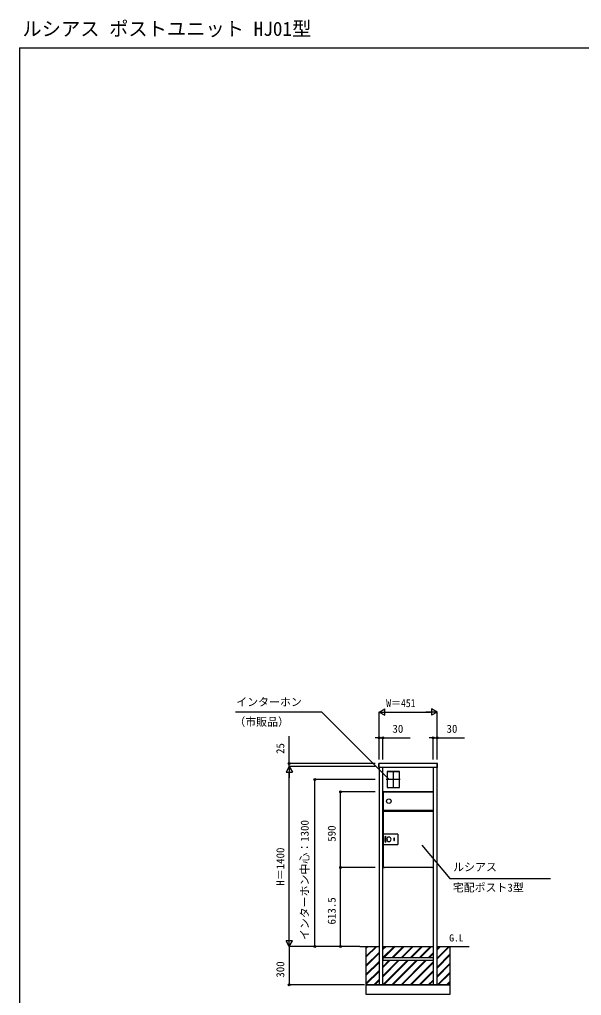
# Model space of a CAD drawing. Units: millimetres, scale not verified. Extents: x -4375 to 4375, y -6498 to 6471.
# Drawn here: x -4375 to 0, y -1131 to 6471 of the extents above; entities that cross this region are included whole.
import ezdxf
from ezdxf.enums import TextEntityAlignment as Align

# ---------------------------------------------------------------- set-up
doc = ezdxf.new("R2010")
doc.units = ezdxf.units.MM
doc.header["$LTSCALE"] = 30
for name, color, linetype in [('0-1_USER1', 3, 'Continuous'), ('0-2_YKK_A1', 4, 'Continuous'), ('0-3_YKK_D', 6, 'Continuous'), ('0-4_YKK_ZWAK', 7, 'Continuous')]:
    doc.layers.add(name, color=color, linetype=linetype)
doc.styles.add('ＭＳ ゴシック', font='')
doc.styles.get('ＭＳ ゴシック').set_extended_font_data('MS Gothic')

msp = doc.modelspace()

# ---------------------------------------------------------------- linework, layer by layer
at = {"layer": '0-2_YKK_A1'}
for p, q in [((-1578.5, 675.31), (-1578.5, 676.25)), ((-1578.5, 674.81), (-1578.5, 675.31)), ((-1578.5, 647.38), (-1578.5, 674.81)), ((-1576.5, 677.31), (-1577.56, 677.25)), ((-1576.5, 646.31), (-1577.56, 646.38)), ((-1576.5, 677.31), (-1576.5, 676.37)), ((-1576.5, 676.37), (-1576.5, 674.87)), ((-1576.5, 674.87), (-1576.5, 647.11)), ((-1576.5, 647.11), (-1576.5, 646.31)), ((-1512.75, 614.51), (-1418.25, 614.51)), ((-1512.7, 613.31), (-1512.7, 490.31)), ((-1465.5, 615.81), (-1465.5, 487.81)), ((-1418.3, 613.31), (-1418.3, 490.31)), ((-1123.5, 677.31), (-1122.44, 677.25)), ((-1123.5, 677.31), (-1123.5, 676.37)), ((-1123.5, 676.37), (-1123.5, 674.87)), ((-1123.5, 674.87), (-1123.5, 647.11)), ((-1123.5, 647.11), (-1123.5, 646.31)), ((-1123.5, 646.31), (-1122.44, 646.38)), ((-1121.5, 675.31), (-1121.5, 676.25)), ((-1121.5, 674.81), (-1121.5, 675.31)), ((-1121.5, 647.38), (-1121.5, 674.81)), ((-1410.3, 551.81), (-1520.7, 551.81)), ((-1512.75, 489.11), (-1418.25, 489.11)), ((-1545, 454.51), (-1545, 455.31)), ((-1544.99, 454.51), (-1545, 454.51)), ((-1545, 453.71), (-1545, 454.41)), ((-1545, 453.71), (-1545, 442.21)), ((-1544.5, 454.21), (-1544.41, 454.21)), ((-1544.41, 454.31), (-1544.41, 311.31)), ((-1543.61, 454.31), (-1544.41, 454.31)), ((-1544, 455.21), (-1544.2, 455.21)), ((-1544, 454.41), (-1544.2, 454.41)), ((-1544.2, 454.31), (-1544.2, 454.41)), ((-1544, 454.41), (-1544, 454.31)), ((-1543.61, 454.51), (-1543.61, 455.31)), ((-1543.61, 454.51), (-1543.61, 454.31)), ((-1155.8, 454.51), (-1155.8, 455.31)), ((-1155.5, 455.31), (-1155.8, 455.31)), ((-1155.8, 454.51), (-1155.8, 454.31)), ((-1155.5, 454.51), (-1155.8, 454.51)), ((-1155, 454.31), (-1155.8, 454.31)), ((-1155.5, 455.31), (-1155, 455.31)), ((-1155, 454.51), (-1155.5, 454.51)), ((-1155.01, 454.51), (-1155, 454.41)), ((-1155, 455.31), (-1155, 454.51)), ((-1155, 454.41), (-1155, 454.31)), ((-1545, 310.31), (-1545, 311.11)), ((-1545, 311.11), (-1544.2, 311.11)), ((-1544.2, 310.31), (-1545, 310.31)), ((-1544.5, 304.51), (-1545, 304.51)), ((-1544.2, 304.31), (-1545, 304.31)), ((-1545, 304.31), (-1545, -132.59)), ((-1544.5, 305.31), (-1544.2, 305.31)), ((-1544.5, 304.51), (-1544.2, 304.51)), ((-1543.61, 311.31), (-1544.41, 311.31)), ((-1544.2, 311.31), (-1544.2, 305.31)), ((-1544.2, 305.31), (-1155.8, 305.31)), ((-1544.2, 304.51), (-1544.2, 305.31)), ((-1544.2, 304.51), (-1544.2, 304.31)), ((-1543.61, 311.11), (-1543.61, 311.31)), ((-1543.61, 311.11), (-1543.61, 310.31)), ((-1155.8, 310.31), (-1543.61, 310.31)), ((-1539.3, 305.31), (-1539.3, 310.31)), ((-1164.2, 310.31), (-1164.2, 305.31)), ((-1155.8, 311.11), (-1155.8, 311.31)), ((-1155.8, 311.11), (-1155.8, 310.31)), ((-1155.5, 311.11), (-1155.8, 311.11)), ((-1155.5, 310.31), (-1155.8, 310.31)), ((-1155.8, 310.31), (-1155.8, 305.31)), ((-1155.8, 304.51), (-1155.8, 305.31)), ((-1155.5, 305.31), (-1155.8, 305.31)), ((-1155.8, 304.51), (-1155.8, 304.31)), ((-1155.5, 304.51), (-1155.8, 304.51)), ((-1155, 304.31), (-1155.8, 304.31)), ((-1155.5, 311.11), (-1155, 311.11)), ((-1155.5, 305.31), (-1155, 305.31)), ((-1155, 304.51), (-1155.5, 304.51)), ((-1155, 305.31), (-1155, 304.51)), ((-1542, 45.91), (-1542, 125.92)), ((-1540.01, 127.91), (-1432.99, 127.91)), ((-1524.02, 107.11), (-1530.81, 105.42)), ((-1530.21, 102.99), (-1526.24, 103.98)), ((-1461.5, 93.66), (-1461.5, 78.16)), ((-1456.5, 85.91), (-1461.5, 85.91)), ((-1457, 94.16), (-1461, 94.16)), ((-1461, 77.66), (-1457, 77.66)), ((-1456.5, 78.16), (-1456.5, 93.66)), ((-1431, 125.92), (-1431, 45.91)), ((-1432.99, 43.91), (-1540.01, 43.91)), ((-1530.81, 66.41), (-1524.02, 64.72)), ((-1526.24, 67.85), (-1530.21, 68.83)), ((-1499.99, 68.42), (-1499.5, 68.41)), ((-1544.2, -132.59), (-1545, -132.59)), ((-1544.5, -133.59), (-1545, -133.59)), ((-1544.5, -132.79), (-1544.2, -132.79)), ((-1544.5, -133.59), (-1544.2, -133.59)), ((-1544.2, -132.79), (-1544.2, -132.59)), ((-1544.2, -132.79), (-1544.2, -133.59)), ((-1155.8, -133.59), (-1544.2, -133.59)), ((-1544.2, -133.59), (-1544.2, -134.69)), ((-1544.2, -134.69), (-1543.4, -134.69)), ((-1543.4, -134.69), (-1533.9, -134.69)), ((-1533.3, -134.69), (-1533.9, -134.69)), ((-1533.4, -134.19), (-1533.4, -133.59)), ((-1533.3, -133.89), (-1533.4, -133.89)), ((-1533.3, -133.89), (-1533.3, -133.59)), ((-1533.3, -134.69), (-1533.3, -133.89)), ((-1164.2, -134.69), (-1533.3, -134.69)), ((-1164.2, -133.59), (-1164.2, -133.89)), ((-1164.2, -133.89), (-1164.2, -134.69)), ((-1164.1, -133.89), (-1164.2, -133.89)), ((-1163.6, -134.69), (-1164.2, -134.69)), ((-1164.1, -134.19), (-1164.1, -133.59)), ((-1156.6, -134.69), (-1163.6, -134.69)), ((-1155.8, -132.79), (-1155.8, -132.59)), ((-1155.8, -132.79), (-1155.8, -133.59)), ((-1155.5, -132.79), (-1155.8, -132.79)), ((-1155.5, -133.59), (-1155.8, -133.59)), ((-1155.5, -132.79), (-1155, -132.79)), ((-1155, -133.59), (-1155.5, -133.59)), ((-1155, -132.79), (-1155, -133.59)), ((-1725, -748.19), (-1575.5, -748.19)), ((-1675, -752.94), (-1670.25, -748.19)), ((-1675, -823.65), (-1599.54, -748.19)), ((-1675, -756.56), (-1666.62, -748.19)), ((-1675, -827.28), (-1595.91, -748.19)), ((-1675, -760.19), (-1663, -748.19)), ((-1675, -830.9), (-1592.29, -748.19)), ((-1545.5, -764.86), (-1528.83, -748.19)), ((-1545.5, -835.57), (-1458.12, -748.19)), ((-1545.5, -768.49), (-1525.2, -748.19)), ((-1545.5, -772.11), (-1521.58, -748.19)), ((-1545.5, -748.19), (-1154.5, -748.19)), ((-1542.78, -836.47), (-1454.49, -748.19)), ((-1539.15, -836.47), (-1450.87, -748.19)), ((-1475.69, -836.47), (-1387.4, -748.19)), ((-1472.07, -836.47), (-1383.78, -748.19)), ((-1468.44, -836.47), (-1380.15, -748.19)), ((-1404.98, -836.47), (-1316.69, -748.19)), ((-1401.36, -836.47), (-1313.07, -748.19)), ((-1397.73, -836.47), (-1309.44, -748.19)), ((-1334.27, -836.47), (-1245.98, -748.19)), ((-1330.64, -836.47), (-1242.36, -748.19)), ((-1327.02, -836.47), (-1238.73, -748.19)), ((-1263.56, -836.47), (-1175.27, -748.19)), ((-1259.93, -836.47), (-1171.65, -748.19)), ((-1256.31, -836.47), (-1168.02, -748.19)), ((-1124.5, -748.19), (-875, -748.19)), ((-1124.5, -768.13), (-1104.56, -748.19)), ((-1124.5, -838.84), (-1033.85, -748.19)), ((-1124.5, -771.75), (-1100.94, -748.19)), ((-1124.5, -842.46), (-1030.23, -748.19)), ((-1124.5, -775.38), (-1097.31, -748.19)), ((-1124.5, -846.09), (-1026.6, -748.19)), ((-1675, -894.36), (-1575.5, -794.86)), ((-1675, -897.99), (-1575.5, -798.49)), ((-1675, -901.61), (-1575.5, -802.11)), ((-1192.85, -836.47), (-1154.5, -798.13)), ((-1189.22, -836.47), (-1154.5, -801.75)), ((-1185.6, -836.47), (-1154.5, -805.38)), ((-1124.5, -909.55), (-1025, -810.05)), ((-1124.5, -913.17), (-1025, -813.67)), ((-1124.5, -916.8), (-1025, -817.3)), ((-1675, -965.07), (-1575.5, -865.57)), ((-1675, -968.7), (-1575.5, -869.2)), ((-1675, -972.32), (-1575.5, -872.82)), ((-1154.5, -836.47), (-1545.5, -836.47)), ((-1545.5, -836.47), (-1545.5, -859.47)), ((-1154.5, -859.47), (-1545.5, -859.47)), ((-1545.5, -906.28), (-1498.69, -859.47)), ((-1545.5, -976.99), (-1427.98, -859.47)), ((-1545.5, -1047.7), (-1357.27, -859.47)), ((-1545.5, -909.91), (-1495.07, -859.47)), ((-1545.5, -980.62), (-1424.36, -859.47)), ((-1545.5, -913.53), (-1491.44, -859.47)), ((-1545.5, -984.24), (-1420.73, -859.47)), ((-1542.36, -1048.19), (-1353.64, -859.47)), ((-1538.73, -1048.19), (-1350.02, -859.47)), ((-1475.27, -1048.19), (-1286.56, -859.47)), ((-1471.65, -1048.19), (-1282.93, -859.47)), ((-1468.02, -1048.19), (-1279.31, -859.47)), ((-1404.56, -1048.19), (-1215.85, -859.47)), ((-1400.94, -1048.19), (-1212.22, -859.47)), ((-1397.31, -1048.19), (-1208.6, -859.47)), ((-1333.85, -1048.19), (-1154.5, -868.84)), ((-1330.23, -1048.19), (-1154.5, -872.46)), ((-1326.6, -1048.19), (-1154.5, -876.09)), ((-1154.5, -836.47), (-1154.5, -859.47)), ((-1124.5, -980.26), (-1025, -880.76)), ((-1124.5, -983.88), (-1025, -884.38)), ((-1124.5, -987.51), (-1025, -888.01)), ((-1675, -1035.78), (-1575.5, -936.28)), ((-1675, -1039.41), (-1575.5, -939.91)), ((-1675, -1043.03), (-1575.5, -943.53)), ((-1263.14, -1048.19), (-1154.5, -939.55)), ((-1259.52, -1048.19), (-1154.5, -943.17)), ((-1255.89, -1048.19), (-1154.5, -946.8)), ((-1121.72, -1048.19), (-1025, -951.47)), ((-1118.09, -1048.19), (-1025, -955.09)), ((-1114.47, -1048.19), (-1025, -958.72)), ((-1616.69, -1048.19), (-1575.5, -1006.99)), ((-1613.07, -1048.19), (-1575.5, -1010.62)), ((-1609.44, -1048.19), (-1575.5, -1014.24)), ((-1192.43, -1048.19), (-1154.5, -1010.26)), ((-1188.8, -1048.19), (-1154.5, -1013.88)), ((-1185.18, -1048.19), (-1154.5, -1017.51)), ((-1051.01, -1048.19), (-1025, -1022.18)), ((-1047.38, -1048.19), (-1025, -1025.8)), ((-1043.76, -1048.19), (-1025, -1029.43))]:
    msp.add_line(p, q, dxfattribs=at)
for points in [[(-1123.5, 646.81), (-1123.5, 676.81), (-1576.5, 676.81), (-1576.5, 646.81)], [(-1513, 488.81), (-1418, 488.81), (-1418, 614.81), (-1513, 614.81)], [(-1675, -1048.19), (-1025, -1048.19), (-1025, -1123.19), (-1675, -1123.19)]]:
    msp.add_lwpolyline(points, close=True, dxfattribs=at)
for points in [[(-1575.5, 646.81), (-1575.5, -1048.19), (-1545.5, -1048.19), (-1545.5, 646.81)], [(-1154.5, 646.81), (-1154.5, 456.81), (-1545.5, 456.81), (-1545.5, 646.81)], [(-1513, 613.31), (-1511.5, 613.31), (-1511.5, 490.31), (-1513, 490.31)], [(-1512.75, 614.81), (-1512.75, 613.31), (-1418.25, 613.31), (-1418.25, 614.81)], [(-1418, 613.31), (-1419.5, 613.31), (-1419.5, 490.31), (-1418, 490.31)], [(-1154.5, 646.81), (-1154.5, -1048.19), (-1124.5, -1048.19), (-1124.5, 646.81)], [(-1512.75, 488.8), (-1512.75, 490.31), (-1418.25, 490.31), (-1418.25, 488.8)], [(-1545, 455.31), (-1544, 455.31), (-1543.61, 455.31), (-1155.8, 455.31)], [(-1544.41, 440.21), (-1545, 440.21), (-1545, 442.21)], [(-1544.41, 311.31), (-1545, 311.31), (-1545, 440.21)], [(-1543.61, 455.21), (-1544, 455.21), (-1544, 454.41)], [(-1155, 454.31), (-1155, 311.31), (-1155.8, 311.31)], [(-1545, 304.51), (-1545, 305.31), (-1544.5, 305.31)], [(-1155, 304.31), (-1155, -132.59), (-1155.8, -132.59)], [(-1155, 311.11), (-1155, 310.31), (-1155.5, 310.31)], [(-1499.98, 103.38), (-1503.32, 102.95), (-1505.22, 102.23)], [(-1505.33, 69.64), (-1503.32, 68.88), (-1499.98, 68.45)], [(-1545, -133.59), (-1545, -132.79), (-1544.5, -132.79)], [(-1155.8, -133.59), (-1155.8, -134.69), (-1156.6, -134.69)], [(-1124.5, -748.19), (-1025, -748.19), (-1025, -1048.19), (-1675, -1048.19), (-1675, -748.19), (-1575.5, -748.19)]]:
    msp.add_lwpolyline(points, dxfattribs=at)
msp.add_circle((-1499.5, 382.81), 17.5, dxfattribs=at)
for centre, radius, start, end in [((-1577.5, 676.25), 1, 93.5, 180), ((-1577.5, 647.38), 1, 180, 266.5), ((-1122.5, 676.25), 1, 0, 86.5), ((-1122.5, 647.38), 1, 273.5, 0), ((-1544.2, 454.41), 0.8, 90, 180), ((-1544.5, 453.71), 0.5, 90, 180), ((-1543, 442.21), 2, 180, 224.99409), ((-1540.01, 125.92), 1.99, 89.92772, 180.07228), ((-1530.51, 104.21), 1.25, 104, 180), ((-1530.51, 104.21), 1.25, 180, 284), ((-1499.5, 85.91), 31.75, 146.31167, 180), ((-1499.5, 85.91), 31.75, 180, 213.68833), ((-1499.5, 85.91), 29.25, 141.02124, 180), ((-1499.5, 85.91), 29.25, 180, 218.97876), ((-1526.17, 103.69), 0.3, 326.31167, 104), ((-1523.6, 105.41), 1.75, 0, 104), ((-1523.6, 105.41), 1.75, 321.02124, 0), ((-1499.5, 85.91), 17.65, 0, 180), ((-1499.5, 85.91), 17.65, 180, 0), ((-1499.5, 85.91), 17.5, 90, 255.45427), ((-1499.48, 85.91), 17.3, 91.877, 268.123), ((-1511.5, 85.91), 1.75, 90, 270), ((-1511.5, 85.91), 1.75, 270, 90), ((-1499.5, 85.91), 17.5, 270, 90), ((-1461, 93.66), 0.5, 90, 180), ((-1461, 78.16), 0.5, 180, 270), ((-1457, 93.66), 0.5, 0, 90), ((-1457, 78.16), 0.5, 270, 0), ((-1432.99, 125.92), 1.99, 359.92772, 90.07228), ((-1540.01, 45.9), 1.99, 179.92772, 270.07228), ((-1530.51, 67.62), 1.25, 76, 180), ((-1530.51, 67.62), 1.25, 180, 256), ((-1526.17, 68.14), 0.3, 256, 33.68833), ((-1523.6, 66.41), 1.75, 256, 0), ((-1523.6, 66.41), 1.75, 0, 38.97876), ((-1432.99, 45.9), 1.99, 269.92772, 0.07228), ((-1533.9, -134.19), 0.5, 270, 0), ((-1163.6, -134.19), 0.5, 180, 270)]:
    msp.add_arc(centre, radius, start, end, dxfattribs=at)
at = {"layer": '0-3_YKK_D'}
for p, q in [((-1575.5, 1076.81), (-1532.2, 1101.81)), ((-1575.5, 707.81), (-1575.5, 1077.81)), ((-1575.5, 1076.81), (-1532.2, 1051.81)), ((-1575.5, 1076.81), (-1488.9, 1076.81)), ((-1532.2, 1051.81), (-1532.2, 1101.81)), ((-1525.5, 1076.81), (-1174.5, 1076.81)), ((-1124.5, 1076.81), (-1211.1, 1076.81)), ((-1124.5, 1076.81), (-1167.8, 1101.81)), ((-1167.8, 1101.81), (-1167.8, 1051.81)), ((-1124.5, 1076.81), (-1167.8, 1051.81)), ((-1124.5, 707.81), (-1124.5, 1077.81)), ((-2275, 676.81), (-2275, 887.89)), ((-1575.5, 876.81), (-1605.5, 876.81)), ((-1575.5, 707.81), (-1575.5, 877.81)), ((-1575.5, 876.81), (-1545.5, 876.81)), ((-1545.5, 707.81), (-1545.5, 877.81)), ((-1545.5, 876.81), (-1332.49, 876.81)), ((-1154.5, 876.81), (-1184.5, 876.81)), ((-1154.5, 707.81), (-1154.5, 877.81)), ((-1154.5, 876.81), (-1124.5, 876.81)), ((-1124.5, 707.81), (-1124.5, 877.81)), ((-1124.5, 876.81), (-911.49, 876.81)), ((-2275, 651.81), (-2300, 608.51)), ((-2300, 608.51), (-2250, 608.51)), ((-1606.5, 676.81), (-2276, 676.81)), ((-1606.5, 651.81), (-2276, 651.81)), ((-1606.5, 651.81), (-2276, 651.81)), ((-2275, 651.81), (-2275, 676.81)), ((-2275, 651.81), (-2275, 621.81)), ((-2275, 651.81), (-2250, 608.51)), ((-2275, 651.81), (-2275, 565.21)), ((-2275, -698.19), (-2275, 601.81)), ((-1606.5, 551.81), (-2076, 551.81)), ((-2075, -748.19), (-2075, 551.81)), ((-1606.5, 455.31), (-1876, 455.31)), ((-1875, -134.69), (-1875, 455.31)), ((-1606.5, -134.69), (-1876, -134.69)), ((-1606.5, -134.69), (-1876, -134.69)), ((-1875, -748.19), (-1875, -134.69)), ((-2275, -748.19), (-2275, -661.58)), ((-2275, -748.19), (-2300, -704.89)), ((-2250, -704.89), (-2300, -704.89)), ((-1726, -748.19), (-2276, -748.19)), ((-1726, -748.19), (-2276, -748.19)), ((-2275, -748.19), (-2250, -704.89)), ((-2275, -748.19), (-2275, -1048.19)), ((-1726, -748.19), (-2076, -748.19)), ((-1726, -748.19), (-1876, -748.19)), ((-1690, -1048.19), (-2276, -1048.19))]:
    msp.add_line(p, q, dxfattribs=at)
for points in [[(-1502.04, 557.97), (-2020.89, 1076.81), (-2692.68, 1076.81)], [(-1241.7, 39.01), (-1024.51, -219.83), (-976.4, -219.83), (-241.4, -219.83)]]:
    msp.add_lwpolyline(points, dxfattribs=at)
for centre in [(-1575.5, 876.81), (-1545.5, 876.81), (-1154.5, 876.81), (-1124.5, 876.81), (-2275, 676.81), (-2075, 551.81), (-1875, 455.31), (-1875, -134.69), (-1875, -134.69), (-2075, -748.19), (-1875, -748.19), (-2275, -1048.19)]:
    msp.add_circle(centre, 7.5, dxfattribs=at)
at = {"layer": '0-4_YKK_ZWAK'}
for q in [(-4375, -6498.4), (4375, 6251.6)]:
    msp.add_line((-4375, 6251.6), q, dxfattribs=at)

# ---------------------------------------------------------------- texts
at = {"layer": '0-1_USER1', "style": 'ＭＳ ゴシック'}
for s, height, p in [('ルシアス ポストユニット HJ01型', 110, (-4352.64, 6310.94)), ('G.L', 54.99, (-1029.84, -726.4))]:
    msp.add_text(s, height=height, dxfattribs=at).set_placement(p, align=Align.BOTTOM_LEFT)
at = {"layer": '0-3_YKK_D', "style": 'ＭＳ ゴシック'}
for s, p in [('インターホン', (-2687.42, 1105.34)), ('（市販品）', (-2702.39, 950.63)), ('30', (-1471.78, 896.81)), ('30', (-1050.78, 896.81)), ('ルシアス', (-998.83, -180.42)), ('宅配ポスト3型', (-1001.72, -340.44))]:
    msp.add_text(s, height=62.32, dxfattribs=at).set_placement(p, align=Align.BOTTOM_LEFT)
at = {"layer": '0-3_YKK_D', "style": 'ＭＳ ゴシック', "width": 0.9}
msp.add_text('W＝451', height=62.32, dxfattribs=at).set_placement((-1520.39, 1096.81), align=Align.BOTTOM_LEFT)
at = {"layer": '0-3_YKK_D', "style": 'ＭＳ ゴシック'}
for s, p in [('25', (-2295, 750.54)), ('インターホン中心：1300', (-2105.14, -699.23)), ('590', (-1895, 66.62)), ('H＝1400', (-2295, -275.42)), ('613.5', (-1895, -577.87)), ('300', (-2295, -991.88))]:
    msp.add_text(s, height=62.32, rotation=90, dxfattribs=at).set_placement(p, align=Align.BOTTOM_LEFT)

doc.saveas('drawing.dxf')
